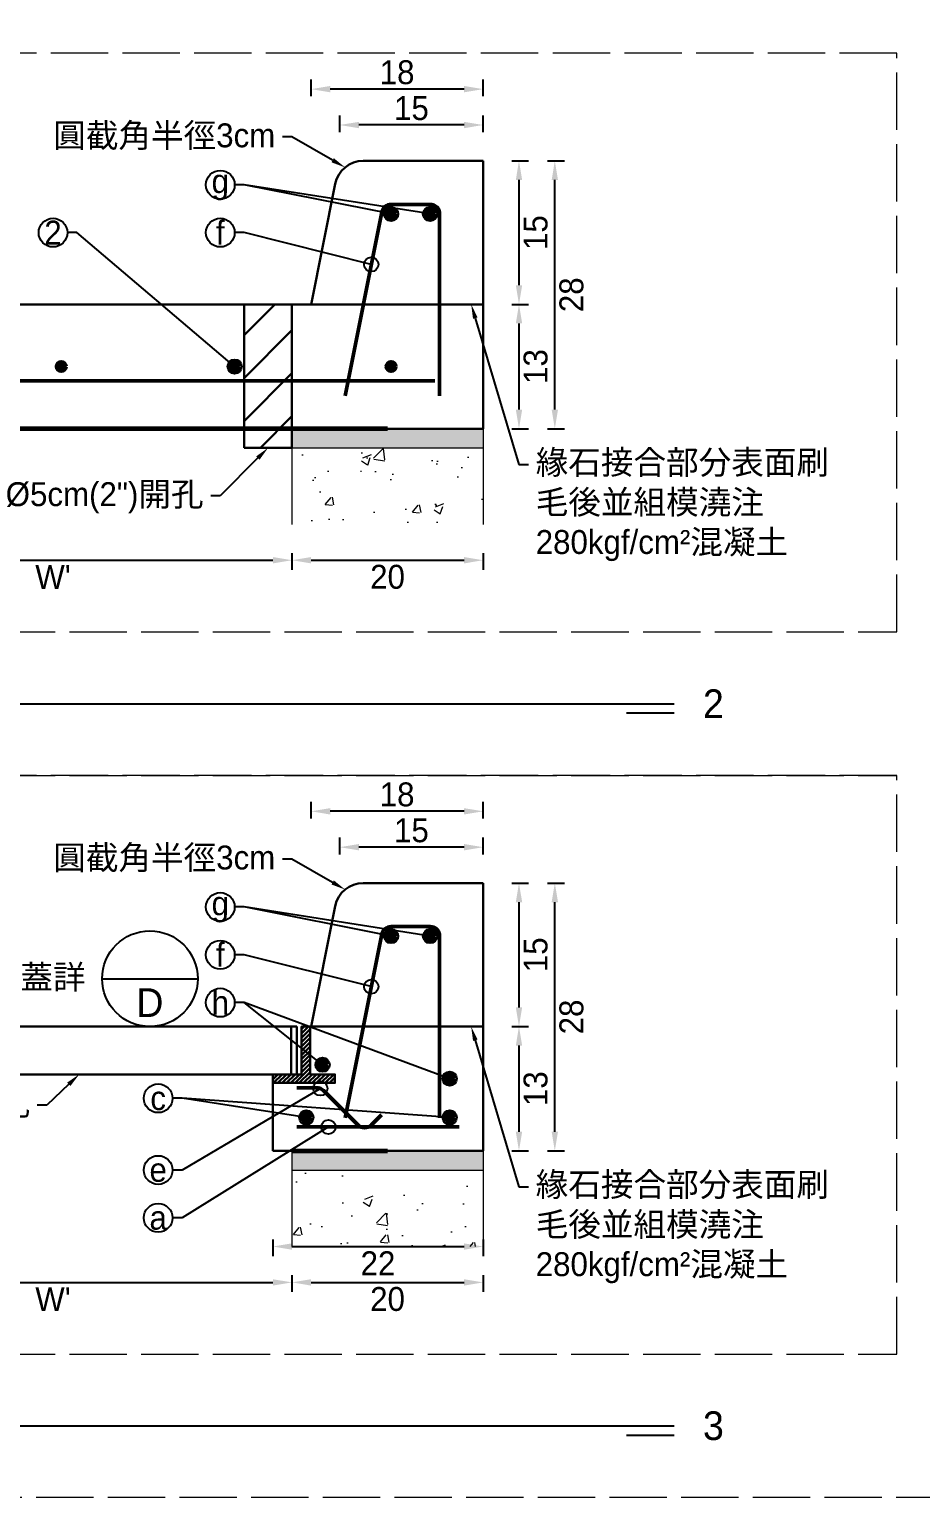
# Model space of a CAD drawing. Extents: x -2931 to 4779, y -2120 to 304.
# Drawn here: x 140.7 to 327.2, y -1307.5 to -1000.5 of the extents above; entities that cross this region are included whole.
import ezdxf
from ezdxf import colors
from ezdxf.entities.mleader import LeaderData, LeaderLine
from ezdxf.math import Vec2, Vec3

# ---------------------------------------------------------------- set-up
doc = ezdxf.new("R2010")
doc.units = 0
doc.header["$MEASUREMENT"] = 0
doc.linetypes.add('ACAD_ISO02W100', pattern=[15, 12, -3])
doc.layers.add('一、4.基本-隱藏', color=9, linetype='ACAD_ISO02W100', lineweight=20, plot=False)
doc.layers.add('三、3.文字-註解文字', color=2, linetype='Continuous')
for name, color, linetype, lineweight in [('二、1.繪圖-既有設施', 8, 'Continuous', 20), ('二、2.繪圖-施作項目', 181, 'Continuous', 30), ('二、5.繪圖-鋼筋', 60, 'Continuous', 50), ('二、6.繪圖-其他施作項目', 35, 'Continuous', 30)]:
    doc.layers.add(name, color=color, linetype=linetype, lineweight=lineweight)
doc.styles.add('次圖名(詳圖)', font='MS PGothic.ttf', dxfattribs={"height": 6})
doc.styles.add('註解文字', font='MS PGothic.ttf', dxfattribs={"height": 5})
doc.styles.add('註解文字(詳圖)', font='MS PGothic.ttf', dxfattribs={"height": 6})
doc.linetypes.add('ZIGZAG', pattern='A,0.00254,-5.08,[131,ltypeshp.shx,S=5.08,R=0,X=-5.08,Y=0],-10.16,[131,ltypeshp.shx,S=5.08,R=180,X=5.08,Y=0],-5.08', length=20.32254)
doc.dimstyles.new('註解文字', dxfattribs={"dimtxt": 5, "dimasz": 4, "dimexe": 2, "dimexo": 2.5, "dimgap": 1, "dimtad": 2, "dimzin": 0, "dimdsep": 46, "dimtxsty": '註解文字', "dimcen": 0.1, "dimclrd": 256, "dimclre": 256, "dimclrt": 256, "dimadec": 0, "dimazin": 0, "dimtfac": 1, "dimtofl": 0, "dimtmove": 0, "dimatfit": 3, "dimfxl": 1.5, "dimfxlon": 1, "dimtolj": 1, "dimtzin": 0, "dimlwd": -1, "dimlwe": -1, "dimarcsym": 1})

# ---------------------------------------------------------------- blocks, each defined once
blk = doc.blocks.new('*D88')
at = {"layer": 'Defpoints', "color": 0, "transparency": 16777216}
for p in [(95.69, -1083.96), (195.69, -1083.96), (195.69, -1111.46)]:
    blk.add_point(p, dxfattribs=at)
at = {"layer": '三、3.文字-註解文字', "transparency": 16777216}
for p, q in [((95.69, -1109.96), (95.69, -1113.46)), ((195.69, -1109.96), (195.69, -1113.46)), ((99.69, -1111.46), (191.69, -1111.46))]:
    blk.add_line(p, q, dxfattribs=at)
for points in [[(99.69, -1110.8), (99.69, -1112.13), (95.69, -1111.46)], [(191.69, -1110.8), (191.69, -1112.13), (195.69, -1111.46)]]:
    blk.add_solid(points, dxfattribs=at)
at = {"layer": '三、3.文字-註解文字', "transparency": 16777216, "insert": (145.69, -1114.96), "char_height": 5, "attachment_point": 5, "style": '註解文字'}
blk.add_mtext("\\A1;W'", dxfattribs=at)
blk = doc.blocks.new('*D89')
at = {"layer": 'Defpoints', "color": 0, "transparency": 16777216}
for p in [(195.69, -1083.96), (235.69, -1083.96), (235.69, -1111.46)]:
    blk.add_point(p, dxfattribs=at)
at = {"layer": '三、3.文字-註解文字', "transparency": 16777216}
for p, q in [((195.69, -1109.96), (195.69, -1113.46)), ((235.69, -1109.96), (235.69, -1113.46)), ((199.69, -1111.46), (231.69, -1111.46))]:
    blk.add_line(p, q, dxfattribs=at)
for points in [[(199.69, -1110.8), (199.69, -1112.13), (195.69, -1111.46)], [(231.69, -1110.8), (231.69, -1112.13), (235.69, -1111.46)]]:
    blk.add_solid(points, dxfattribs=at)
at = {"layer": '三、3.文字-註解文字', "transparency": 16777216, "insert": (215.69, -1114.96), "char_height": 5, "attachment_point": 5, "style": '註解文字'}
blk.add_mtext('\\A1;20', dxfattribs=at)
blk = doc.blocks.new('*D84')
at = {"layer": 'Defpoints', "color": 0, "transparency": 16777216}
for p in [(205.69, -1020.46), (205.69, -1027.96), (235.69, -1027.96)]:
    blk.add_point(p, dxfattribs=at)
at = {"layer": '三、3.文字-註解文字', "transparency": 16777216}
for p, q in [((205.69, -1021.96), (205.69, -1018.46)), ((235.69, -1021.96), (235.69, -1018.46)), ((231.69, -1020.46), (209.69, -1020.46))]:
    blk.add_line(p, q, dxfattribs=at)
for points in [[(209.69, -1019.8), (209.69, -1021.13), (205.69, -1020.46)], [(231.69, -1019.8), (231.69, -1021.13), (235.69, -1020.46)]]:
    blk.add_solid(points, dxfattribs=at)
at = {"layer": '三、3.文字-註解文字', "transparency": 16777216, "insert": (220.69, -1016.96), "char_height": 5, "attachment_point": 5, "style": '註解文字'}
blk.add_mtext('\\A1;15', dxfattribs=at)
blk = doc.blocks.new('*D85')
at = {"layer": 'Defpoints', "color": 0, "transparency": 16777216}
for p in [(199.69, -1012.96), (199.69, -1057.96), (235.69, -1057.96)]:
    blk.add_point(p, dxfattribs=at)
at = {"layer": '三、3.文字-註解文字', "transparency": 16777216}
for p, q in [((199.69, -1014.46), (199.69, -1010.96)), ((231.69, -1012.96), (203.69, -1012.96)), ((235.69, -1014.46), (235.69, -1010.96))]:
    blk.add_line(p, q, dxfattribs=at)
for points in [[(203.69, -1012.3), (203.69, -1013.63), (199.69, -1012.96)], [(231.69, -1012.3), (231.69, -1013.63), (235.69, -1012.96)]]:
    blk.add_solid(points, dxfattribs=at)
at = {"layer": '三、3.文字-註解文字', "transparency": 16777216, "insert": (217.69, -1009.46), "char_height": 5, "attachment_point": 5, "style": '註解文字'}
blk.add_mtext('\\A1;18', dxfattribs=at)
blk = doc.blocks.new('*D86')
at = {"layer": 'Defpoints', "color": 0, "transparency": 16777216}
for p in [(235.69, -1027.96), (235.69, -1057.96), (243.19, -1057.96)]:
    blk.add_point(p, dxfattribs=at)
at = {"layer": '三、3.文字-註解文字', "transparency": 16777216}
for p, q in [((241.69, -1027.96), (245.19, -1027.96)), ((243.19, -1031.96), (243.19, -1053.96)), ((241.69, -1057.96), (245.19, -1057.96))]:
    blk.add_line(p, q, dxfattribs=at)
for points in [[(242.53, -1031.96), (243.86, -1031.96), (243.19, -1027.96)], [(242.53, -1053.96), (243.86, -1053.96), (243.19, -1057.96)]]:
    blk.add_solid(points, dxfattribs=at)
at = {"layer": '三、3.文字-註解文字', "transparency": 16777216, "insert": (246.69, -1042.96), "char_height": 5, "attachment_point": 5, "rotation": 90, "style": '註解文字'}
blk.add_mtext('\\A1;15', dxfattribs=at)
blk = doc.blocks.new('*D90')
at = {"layer": 'Defpoints', "color": 0, "transparency": 16777216}
for p in [(235.69, -1057.96), (235.69, -1083.96), (243.19, -1083.96)]:
    blk.add_point(p, dxfattribs=at)
at = {"layer": '三、3.文字-註解文字', "transparency": 16777216}
for p, q in [((241.69, -1057.96), (245.19, -1057.96)), ((243.19, -1061.96), (243.19, -1079.96)), ((241.69, -1083.96), (245.19, -1083.96))]:
    blk.add_line(p, q, dxfattribs=at)
for points in [[(242.53, -1061.96), (243.86, -1061.96), (243.19, -1057.96)], [(242.53, -1079.96), (243.86, -1079.96), (243.19, -1083.96)]]:
    blk.add_solid(points, dxfattribs=at)
at = {"layer": '三、3.文字-註解文字', "transparency": 16777216, "insert": (246.69, -1070.96), "char_height": 5, "attachment_point": 5, "rotation": 90, "style": '註解文字'}
blk.add_mtext('\\A1;13', dxfattribs=at)
blk = doc.blocks.new('*D91')
at = {"layer": 'Defpoints', "color": 0, "transparency": 16777216}
for p in [(235.69, -1027.96), (250.69, -1027.96), (235.94, -1083.96)]:
    blk.add_point(p, dxfattribs=at)
at = {"layer": '三、3.文字-註解文字', "transparency": 16777216}
for p, q in [((249.19, -1027.96), (252.69, -1027.96)), ((250.69, -1079.96), (250.69, -1031.96)), ((249.19, -1083.96), (252.69, -1083.96))]:
    blk.add_line(p, q, dxfattribs=at)
for points in [[(250.03, -1031.96), (251.36, -1031.96), (250.69, -1027.96)], [(250.03, -1079.96), (251.36, -1079.96), (250.69, -1083.96)]]:
    blk.add_solid(points, dxfattribs=at)
at = {"layer": '三、3.文字-註解文字', "transparency": 16777216, "insert": (254.19, -1055.96), "char_height": 5, "attachment_point": 5, "rotation": 90, "style": '註解文字'}
blk.add_mtext('\\A1;28', dxfattribs=at)
blk = doc.blocks.new('_Small')
at = {"color": 0, "linetype": 'ByBlock', "lineweight": -2}
blk.add_circle((0, 0), 0.25, dxfattribs=at)
blk = doc.blocks.new('*D75')
at = {"layer": 'Defpoints', "color": 0, "transparency": 16777216}
for p in [(95.69, -1244.96), (195.69, -1244.96), (195.69, -1262.46)]:
    blk.add_point(p, dxfattribs=at)
at = {"layer": '三、3.文字-註解文字', "transparency": 16777216}
for p, q in [((95.69, -1260.96), (95.69, -1264.46)), ((195.69, -1260.96), (195.69, -1264.46)), ((99.69, -1262.46), (191.69, -1262.46))]:
    blk.add_line(p, q, dxfattribs=at)
for points in [[(99.69, -1261.8), (99.69, -1263.13), (95.69, -1262.46)], [(191.69, -1261.8), (191.69, -1263.13), (195.69, -1262.46)]]:
    blk.add_solid(points, dxfattribs=at)
at = {"layer": '三、3.文字-註解文字', "transparency": 16777216, "insert": (145.69, -1265.96), "char_height": 5, "attachment_point": 5, "style": '註解文字'}
blk.add_mtext("\\A1;W'", dxfattribs=at)
blk = doc.blocks.new('*D76')
at = {"layer": 'Defpoints', "color": 0, "transparency": 16777216}
for p in [(195.69, -1244.96), (235.69, -1244.96), (235.69, -1262.46)]:
    blk.add_point(p, dxfattribs=at)
at = {"layer": '三、3.文字-註解文字', "transparency": 16777216}
for p, q in [((195.69, -1260.96), (195.69, -1264.46)), ((235.69, -1260.96), (235.69, -1264.46)), ((199.69, -1262.46), (231.69, -1262.46))]:
    blk.add_line(p, q, dxfattribs=at)
for points in [[(199.69, -1261.8), (199.69, -1263.13), (195.69, -1262.46)], [(231.69, -1261.8), (231.69, -1263.13), (235.69, -1262.46)]]:
    blk.add_solid(points, dxfattribs=at)
at = {"layer": '三、3.文字-註解文字', "transparency": 16777216, "insert": (215.69, -1265.96), "char_height": 5, "attachment_point": 5, "style": '註解文字'}
blk.add_mtext('\\A1;20', dxfattribs=at)
blk = doc.blocks.new('*D77')
at = {"layer": 'Defpoints', "color": 0, "transparency": 16777216}
for p in [(205.69, -1171.46), (205.69, -1178.96), (235.69, -1178.96)]:
    blk.add_point(p, dxfattribs=at)
at = {"layer": '三、3.文字-註解文字', "transparency": 16777216}
for p, q in [((205.69, -1172.96), (205.69, -1169.46)), ((235.69, -1172.96), (235.69, -1169.46)), ((231.69, -1171.46), (209.69, -1171.46))]:
    blk.add_line(p, q, dxfattribs=at)
for points in [[(209.69, -1170.8), (209.69, -1172.13), (205.69, -1171.46)], [(231.69, -1170.8), (231.69, -1172.13), (235.69, -1171.46)]]:
    blk.add_solid(points, dxfattribs=at)
at = {"layer": '三、3.文字-註解文字', "transparency": 16777216, "insert": (220.69, -1167.96), "char_height": 5, "attachment_point": 5, "style": '註解文字'}
blk.add_mtext('\\A1;15', dxfattribs=at)
blk = doc.blocks.new('*D78')
at = {"layer": 'Defpoints', "color": 0, "transparency": 16777216}
for p in [(199.69, -1163.96), (199.69, -1208.96), (235.69, -1208.96)]:
    blk.add_point(p, dxfattribs=at)
at = {"layer": '三、3.文字-註解文字', "transparency": 16777216}
for p, q in [((199.69, -1165.46), (199.69, -1161.96)), ((235.69, -1165.46), (235.69, -1161.96)), ((231.69, -1163.96), (203.69, -1163.96))]:
    blk.add_line(p, q, dxfattribs=at)
for points in [[(203.69, -1163.3), (203.69, -1164.63), (199.69, -1163.96)], [(231.69, -1163.3), (231.69, -1164.63), (235.69, -1163.96)]]:
    blk.add_solid(points, dxfattribs=at)
at = {"layer": '三、3.文字-註解文字', "transparency": 16777216, "insert": (217.69, -1160.46), "char_height": 5, "attachment_point": 5, "style": '註解文字'}
blk.add_mtext('\\A1;18', dxfattribs=at)
blk = doc.blocks.new('*D79')
at = {"layer": 'Defpoints', "color": 0, "transparency": 16777216}
for p in [(235.69, -1178.96), (235.69, -1208.96), (243.19, -1208.96)]:
    blk.add_point(p, dxfattribs=at)
at = {"layer": '三、3.文字-註解文字', "transparency": 16777216}
for p, q in [((241.69, -1178.96), (245.19, -1178.96)), ((243.19, -1182.96), (243.19, -1204.96)), ((241.69, -1208.96), (245.19, -1208.96))]:
    blk.add_line(p, q, dxfattribs=at)
for points in [[(242.53, -1182.96), (243.86, -1182.96), (243.19, -1178.96)], [(242.53, -1204.96), (243.86, -1204.96), (243.19, -1208.96)]]:
    blk.add_solid(points, dxfattribs=at)
at = {"layer": '三、3.文字-註解文字', "transparency": 16777216, "insert": (246.69, -1193.96), "char_height": 5, "attachment_point": 5, "rotation": 90, "style": '註解文字'}
blk.add_mtext('\\A1;15', dxfattribs=at)
blk = doc.blocks.new('*D80')
at = {"layer": 'Defpoints', "color": 0, "transparency": 16777216}
for p in [(235.69, -1208.96), (235.69, -1234.96), (243.19, -1234.96)]:
    blk.add_point(p, dxfattribs=at)
at = {"layer": '三、3.文字-註解文字', "transparency": 16777216}
for p, q in [((241.69, -1208.96), (245.19, -1208.96)), ((243.19, -1212.96), (243.19, -1230.96)), ((241.69, -1234.96), (245.19, -1234.96))]:
    blk.add_line(p, q, dxfattribs=at)
for points in [[(242.53, -1212.96), (243.86, -1212.96), (243.19, -1208.96)], [(242.53, -1230.96), (243.86, -1230.96), (243.19, -1234.96)]]:
    blk.add_solid(points, dxfattribs=at)
at = {"layer": '三、3.文字-註解文字', "transparency": 16777216, "insert": (246.69, -1221.96), "char_height": 5, "attachment_point": 5, "rotation": 90, "style": '註解文字'}
blk.add_mtext('\\A1;13', dxfattribs=at)
blk = doc.blocks.new('*D81')
at = {"layer": 'Defpoints', "color": 0, "transparency": 16777216}
for p in [(235.69, -1178.96), (250.69, -1178.96), (235.69, -1234.96)]:
    blk.add_point(p, dxfattribs=at)
at = {"layer": '三、3.文字-註解文字', "transparency": 16777216}
for p, q in [((249.19, -1178.96), (252.69, -1178.96)), ((250.69, -1230.96), (250.69, -1182.96)), ((249.19, -1234.96), (252.69, -1234.96))]:
    blk.add_line(p, q, dxfattribs=at)
for points in [[(250.03, -1182.96), (251.36, -1182.96), (250.69, -1178.96)], [(250.03, -1230.96), (251.36, -1230.96), (250.69, -1234.96)]]:
    blk.add_solid(points, dxfattribs=at)
at = {"layer": '三、3.文字-註解文字', "transparency": 16777216, "insert": (254.19, -1206.96), "char_height": 5, "attachment_point": 5, "rotation": 90, "style": '註解文字'}
blk.add_mtext('\\A1;28', dxfattribs=at)
blk = doc.blocks.new('*D83')
at = {"layer": 'Defpoints', "color": 0, "transparency": 16777216}
for p in [(191.69, -1234.96), (235.69, -1234.96), (235.69, -1254.96)]:
    blk.add_point(p, dxfattribs=at)
at = {"layer": '三、3.文字-註解文字', "transparency": 16777216}
for p, q in [((191.69, -1253.46), (191.69, -1256.96)), ((195.69, -1254.96), (231.69, -1254.96)), ((235.69, -1253.46), (235.69, -1256.96))]:
    blk.add_line(p, q, dxfattribs=at)
for points in [[(195.69, -1254.3), (195.69, -1255.63), (191.69, -1254.96)], [(231.69, -1254.3), (231.69, -1255.63), (235.69, -1254.96)]]:
    blk.add_solid(points, dxfattribs=at)
at = {"layer": '三、3.文字-註解文字', "transparency": 16777216, "insert": (213.69, -1258.46), "char_height": 5, "attachment_point": 5, "style": '註解文字'}
blk.add_mtext('\\A1;22', dxfattribs=at)

msp = doc.modelspace()

# ---------------------------------------------------------------- hatches: boundary and pattern name
at = {"layer": '二、1.繪圖-既有設施'}
h = msp.add_hatch(dxfattribs=at)
h.set_pattern_fill('CROSS', color=256, scale=0.2)
h.set_pattern_definition([(0, (-455063.2273, -667278.6937), (1.27, 1.27), [0.635, -1.905]), (90, (-455062.9098, -667279.0112), (-1.27, 1.27), [0.635, -1.905])])
h.paths.add_polyline_path([(95.693, -1083.964), (55.693, -1083.964), (55.693, -1087.964), (95.693, -1087.964)])
h.paths.add_polyline_path([(235.693, -1083.964), (195.693, -1083.964), (195.693, -1087.964), (235.693, -1087.964)])
h = msp.add_hatch(dxfattribs=at)
h.set_pattern_fill('AR-CONC', color=256, scale=0.1)
h.set_pattern_definition([(50, (-455063.227, -667278.694), (18.2184669, -1.59390855), [1.905, -20.955]), (355, (-455063.227, -667278.694), (-3.52434214, 19.10568452), [1.524, -16.7640584]), (100.4514447, (-455061.709, -667278.826), (14.6941247, 17.5117752), [1.6190009, -17.80902446]), (46.1842, (-455063.227, -667273.614), (27.1079041, -4.2042328), [2.8575, -31.4325]), (96.6355576, (-455060.968, -667273.964), (23.7404134, 24.7426125), [2.4285023, -26.7135608]), (351.184151, (-455063.227, -667273.614), (23.7404134, 24.7426125), [2.2859967, -25.1459732]), (21, (-455060.687, -667274.884), (15.16143913, -10.22651982), [1.905, -20.955]), (326, (-455060.687, -667274.884), (6.18020283, 18.4187966), [1.524, -16.764]), (71.451445, (-455059.424, -667275.736), (21.34164193, 8.1922769), [1.6190009, -17.80899376]), (37.5, (-455063.227, -667278.6937), (0.308860325, 8.455503887), [0, -16.5608, 0, -17.018, 0, -16.8275]), (7.5, (-455063.227, -667278.694), (6.68196625, 10.01805748), [0, -9.7028, 0, -16.1798, 0, -6.4135]), (327.5, (-455068.8915, -667278.694), (13.559059517, -0.5728744), [0, -6.35, 0, -19.812, 0, -26.289]), (317.5, (-455071.431, -667278.694), (14.81291814, 2.5426491), [0, -8.255, 0, -13.1572, 0, -18.669])])
h.paths.add_polyline_path([(195.693, -1103.964), (235.693, -1103.964), (235.693, -1087.964), (195.693, -1087.964)])
h.paths.add_polyline_path([(55.693, -1103.964), (95.693, -1103.964), (95.693, -1087.964), (55.693, -1087.964)])
h = msp.add_hatch(dxfattribs=at)
h.set_pattern_fill('CROSS', color=256, scale=0.2)
h.set_pattern_definition([(0, (-455303.2273, -667429.6937), (1.27, 1.27), [0.635, -1.905]), (90, (-455302.9098, -667430.0112), (-1.27, 1.27), [0.635, -1.905])])
h.paths.add_polyline_path([(95.693, -1234.964), (91.693, -1234.964), (55.693, -1234.964), (55.693, -1238.964), (95.693, -1238.964)])
h.paths.add_polyline_path([(235.693, -1234.964), (195.693, -1234.964), (195.693, -1238.964), (235.693, -1238.964)])
h = msp.add_hatch(dxfattribs=at)
h.set_pattern_fill('AR-CONC', color=256, scale=0.1)
h.set_pattern_definition([(50, (-455303.227, -667429.694), (18.2184669, -1.59390855), [1.905, -20.955]), (355, (-455303.227, -667429.694), (-3.52434214, 19.10568452), [1.524, -16.7640584]), (100.4514447, (-455301.709, -667429.826), (14.6941247, 17.5117752), [1.6190009, -17.80902446]), (46.1842, (-455303.227, -667424.614), (27.1079041, -4.2042328), [2.8575, -31.4325]), (96.6355576, (-455300.968, -667424.964), (23.7404134, 24.7426125), [2.4285023, -26.7135608]), (351.184151, (-455303.227, -667424.614), (23.7404134, 24.7426125), [2.2859967, -25.1459732]), (21, (-455300.687, -667425.884), (15.16143913, -10.22651982), [1.905, -20.955]), (326, (-455300.687, -667425.884), (6.18020283, 18.4187966), [1.524, -16.764]), (71.451445, (-455299.424, -667426.736), (21.34164193, 8.1922769), [1.6190009, -17.80899376]), (37.5, (-455303.227, -667429.6937), (0.308860325, 8.455503887), [0, -16.5608, 0, -17.018, 0, -16.8275]), (7.5, (-455303.227, -667429.694), (6.68196625, 10.01805748), [0, -9.7028, 0, -16.1798, 0, -6.4135]), (327.5, (-455308.8915, -667429.694), (13.559059517, -0.5728744), [0, -6.35, 0, -19.812, 0, -26.289]), (317.5, (-455311.431, -667429.694), (14.81291814, 2.5426491), [0, -8.255, 0, -13.1572, 0, -18.669])])
h.paths.add_polyline_path([(195.693, -1254.964), (235.693, -1254.964), (235.693, -1238.964), (195.693, -1238.964)])
h.paths.add_polyline_path([(55.693, -1254.964), (95.693, -1254.964), (95.693, -1238.964), (55.693, -1238.964)])
at = {"layer": '二、5.繪圖-鋼筋'}
h = msp.add_hatch(color=256, dxfattribs=at)
h.dxf.hatch_style = 1
h.paths.add_polyline_path([(217.433, -1039.064, 1), (215.433, -1039.064, 1)])
h = msp.add_hatch(color=256, dxfattribs=at)
h.dxf.hatch_style = 1
h.paths.add_polyline_path([(225.593, -1039.064, 1), (223.593, -1039.064, 1)])
h = msp.add_hatch(color=256, dxfattribs=at)
h.dxf.hatch_style = 1
h.paths.add_polyline_path([(148.413, -1070.964, 1), (146.413, -1070.964, 1)])
h = msp.add_hatch(color=256, dxfattribs=at)
h.dxf.hatch_style = 1
h.paths.add_polyline_path([(184.693, -1070.964, 1), (182.693, -1070.964, 1)])
h = msp.add_hatch(color=256, dxfattribs=at)
h.dxf.hatch_style = 1
h.paths.add_polyline_path([(217.433, -1070.964, 1), (215.433, -1070.964, 1)])
h = msp.add_hatch(color=256, dxfattribs=at)
h.dxf.hatch_style = 1
h.paths.add_polyline_path([(217.433, -1190.064, 1), (215.433, -1190.064, 1)])
h = msp.add_hatch(color=256, dxfattribs=at)
h.dxf.hatch_style = 1
h.paths.add_polyline_path([(225.593, -1190.064, 1), (223.593, -1190.064, 1)])
h = msp.add_hatch(color=256, dxfattribs=at)
h.dxf.hatch_style = 1
h.paths.add_polyline_path([(203.093, -1216.964, 1), (201.093, -1216.964, 1)])
h = msp.add_hatch(color=256, dxfattribs=at)
h.dxf.hatch_style = 1
h.paths.add_polyline_path([(229.693, -1219.864, 1), (227.693, -1219.864, 1)])
h = msp.add_hatch(color=256, dxfattribs=at)
h.dxf.hatch_style = 1
h.paths.add_polyline_path([(199.693, -1227.964, 1), (197.693, -1227.964, 1)])
h = msp.add_hatch(color=256, dxfattribs=at)
h.dxf.hatch_style = 1
h.paths.add_polyline_path([(229.693, -1227.964, 1), (227.693, -1227.964, 1)])
at = {"layer": '二、6.繪圖-其他施作項目'}
h = msp.add_hatch(dxfattribs=at)
h.set_pattern_fill('ANSI31', color=256, scale=2)
h.set_pattern_definition([(45, (-454986.662, -666266.995), (-4.49012806, 4.49012806), [])])
h.paths.add_polyline_path([(185.693, -1087.964), (195.693, -1087.964), (195.693, -1057.964), (185.693, -1057.964)])
h = msp.add_hatch(dxfattribs=at)
h.set_pattern_fill('ANSI31', color=256, scale=0.2)
h.set_pattern_definition([(45, (2541.3614, -3250.019), (-0.4490128, 0.4490128), [])])
h.paths.add_polyline_path([(85.693, -1208.964), (83.893, -1208.964), (83.893, -1218.964), (78.693, -1218.964), (78.693, -1220.764), (91.693, -1220.764), (91.693, -1218.964), (85.693, -1218.964)])
h.paths.add_polyline_path([(197.693, -1218.964), (191.693, -1218.964), (191.693, -1220.764), (204.693, -1220.764), (204.693, -1218.964), (199.493, -1218.964), (199.493, -1208.964), (197.693, -1208.964)])

# ---------------------------------------------------------------- linework, layer by layer
at = {"layer": '一、4.基本-隱藏'}
for points in [[(-40.855, -800.464), (739.145, -800.464), (739.145, -1307.464), (-40.855, -1307.464)], [(322.241, -1005.464), (-30.855, -1005.464), (-30.855, -1126.464), (322.241, -1126.464)], [(322.241, -1156.464), (-30.855, -1156.464), (-30.855, -1277.464), (322.241, -1277.464)]]:
    msp.add_lwpolyline(points, close=True, dxfattribs=at)
for points in [[(-30.855, -1126.464), (322.241, -1126.464)], [(-30.855, -1156.464), (322.241, -1156.464)]]:
    msp.add_lwpolyline(points, dxfattribs=at)
at = {"layer": '三、3.文字-註解文字'}
for points in [[(15.693, -1141.464), (275.693, -1141.464)], [(275.693, -1143.464), (265.693, -1143.464)], [(155.961, -1198.964), (175.961, -1198.964)], [(15.693, -1292.464), (275.693, -1292.464)], [(275.693, -1294.464), (265.693, -1294.464)]]:
    msp.add_lwpolyline(points, dxfattribs=at)
for centre, radius in [((180.693, -1032.964), 3), ((145.693, -1042.964), 3), ((180.693, -1042.964), 3), ((180.693, -1183.964), 3), ((165.961, -1198.964), 10), ((180.693, -1193.964), 3), ((180.693, -1203.964), 3), ((167.693, -1223.964), 3), ((167.693, -1238.964), 3), ((167.693, -1248.964), 3)]:
    msp.add_circle(centre, radius, dxfattribs=at)
at = {"layer": '二、1.繪圖-既有設施'}
for points in [[(195.693, -1083.964), (195.693, -1103.964)], [(235.693, -1083.964), (235.693, -1103.964)], [(195.693, -1087.964), (235.693, -1087.964)], [(195.693, -1234.964), (195.693, -1254.964)], [(235.693, -1234.964), (235.693, -1254.964)], [(195.693, -1238.964), (235.693, -1238.964)]]:
    msp.add_lwpolyline(points, dxfattribs=at)
at = {"layer": '二、2.繪圖-施作項目'}
for points in [[(235.693, -1027.964), (210.612, -1027.964, 0.3575108), (204.728, -1032.788), (199.693, -1057.964)], [(235.693, -1178.964), (210.612, -1178.964, 0.3575108), (204.728, -1183.788), (199.693, -1208.964)]]:
    msp.add_lwpolyline(points, format="xyb", dxfattribs=at)
for points in [[(235.693, -1057.964), (235.693, -1027.964)], [(55.693, -1057.964), (199.693, -1057.964)], [(235.693, -1083.964), (235.693, -1057.964)], [(55.693, -1083.964), (235.693, -1083.964)], [(235.693, -1208.964), (235.693, -1178.964)], [(199.493, -1208.964), (199.693, -1208.964)], [(235.693, -1234.964), (235.693, -1208.964)], [(191.693, -1234.964), (191.693, -1218.964)], [(191.693, -1234.964), (235.693, -1234.964)]]:
    msp.add_lwpolyline(points, dxfattribs=at)
at = {"layer": '二、2.繪圖-施作項目', "linetype": 'ZIGZAG', "ltscale": 0.1}
for points in [[(199.693, -1057.964), (235.693, -1057.964)], [(199.693, -1208.964), (235.693, -1208.964)]]:
    msp.add_lwpolyline(points, dxfattribs=at)
at = {"layer": '二、5.繪圖-鋼筋'}
for points in [[(206.791, -1077.072), (214.471, -1038.672, -0.3575108), (216.433, -1037.064), (224.593, -1037.064, -0.4142136), (226.593, -1039.064), (226.593, -1077.064)], [(206.791, -1228.072), (214.471, -1189.672, -0.3575108), (216.433, -1188.064), (224.593, -1188.064, -0.4142136), (226.593, -1190.064), (226.593, -1228.064)], [(196.693, -1221.764), (200.865, -1221.764, -0.1989124), (202.279, -1222.35), (209.479, -1229.55, 0.4142136), (212.307, -1229.55), (214.429, -1227.429)]]:
    msp.add_lwpolyline(points, format="xyb", dxfattribs=at)
for points in [[(65.693, -1073.964), (225.593, -1073.964)], [(196.693, -1229.964), (230.693, -1229.964)]]:
    msp.add_lwpolyline(points, dxfattribs=at)
for centre in [(216.433, -1039.064), (224.593, -1039.064), (147.413, -1070.964), (183.693, -1070.964), (216.433, -1070.964), (216.433, -1190.064), (224.593, -1190.064), (202.093, -1216.964), (228.693, -1219.864), (198.693, -1227.964), (228.693, -1227.964)]:
    msp.add_circle(centre, 1, dxfattribs=at)
at = {"layer": '二、6.繪圖-其他施作項目'}
for points in [[(185.693, -1087.964), (185.693, -1057.964)], [(195.693, -1087.964), (195.693, -1057.964)], [(185.693, -1087.964), (195.693, -1087.964)], [(86.693, -1208.964), (196.693, -1208.964)], [(195.493, -1208.964), (195.493, -1218.964)], [(196.693, -1208.964), (196.693, -1218.964)], [(86.693, -1218.964), (196.693, -1218.964)]]:
    msp.add_lwpolyline(points, dxfattribs=at)
at = {"layer": '二、6.繪圖-其他施作項目', "linetype": 'Continuous', "const_width": 1}
for points in [[(75.693, -1083.964), (215.693, -1083.964)], [(195.693, -1234.964), (215.693, -1234.964)]]:
    msp.add_lwpolyline(points, dxfattribs=at)
at = {"layer": '二、6.繪圖-其他施作項目'}
msp.add_lwpolyline([(199.493, -1208.964), (197.693, -1208.964), (197.693, -1218.964), (191.693, -1218.964), (191.693, -1220.764), (204.693, -1220.764), (204.693, -1218.964), (199.493, -1218.964)], close=True, dxfattribs=at)

# ---------------------------------------------------------------- texts
at = {"layer": '三、3.文字-註解文字'}
for s, width, gutter_width, insert, char_height, attachment_point, style in [('g', 8.38231, 30, (180.693, -1032.964), 5, 5, '註解文字'), ('2', 8.38231, 30, (145.693, -1042.964), 5, 5, '註解文字'), ('f', 8.38231, 30, (180.693, -1042.964), 5, 5, '註解文字'), ('2', 3, 15, (281.693, -1141.464), 6, 4, '次圖名(詳圖)'), ('g', 8.38231, 30, (180.693, -1183.964), 5, 5, '註解文字'), ('f', 8.38231, 30, (180.693, -1193.964), 5, 5, '註解文字'), ('D', 6.60394, 25, (165.961, -1203.964), 6, 5, '註解文字(詳圖)'), ('h', 8.38231, 30, (180.693, -1203.964), 5, 5, '註解文字'), ('c', 8.38231, 30, (167.693, -1223.964), 5, 5, '註解文字'), ('e', 8.38231, 30, (167.693, -1238.964), 5, 5, '註解文字'), ('a', 8.38231, 30, (167.693, -1248.964), 5, 5, '註解文字'), ('3', 3, 15, (281.693, -1292.464), 6, 4, '次圖名(詳圖)')]:
    msp.add_mtext_dynamic_manual_height_columns(s, width=width, gutter_width=gutter_width, heights=[0], dxfattribs=dict(at, insert=insert, char_height=char_height, attachment_point=attachment_point, style=style))

# ---------------------------------------------------------------- dimensions: what is measured, and where the dimension line sits
for base, p1, p2, text, picture, middle in [((199.693, -1012.964), (235.693, -1057.964), (199.693, -1057.964), '18', '*D85', (217.693, -1009.464)), ((205.693, -1020.464), (235.693, -1027.964), (205.693, -1027.964), '15', '*D84', (220.693, -1016.964)), ((195.693, -1111.464), (95.693, -1083.964), (195.693, -1083.964), "W'", '*D88', (145.693, -1114.964)), ((235.693, -1111.464), (195.693, -1083.964), (235.693, -1083.964), '20', '*D89', (215.693, -1114.964)), ((199.693, -1163.964), (235.693, -1208.964), (199.693, -1208.964), '18', '*D78', (217.693, -1160.464)), ((205.693, -1171.464), (235.693, -1178.964), (205.693, -1178.964), '15', '*D77', (220.693, -1167.964)), ((235.693, -1254.964), (191.693, -1234.964), (235.693, -1234.964), '22', '*D83', (213.693, -1258.464)), ((195.693, -1262.464), (95.693, -1244.964), (195.693, -1244.964), "W'", '*D75', (145.693, -1265.964)), ((235.693, -1262.464), (195.693, -1244.964), (235.693, -1244.964), '20', '*D76', (215.693, -1265.964))]:
    dim = msp.add_linear_dim(base=base, p1=p1, p2=p2, text=text, dimstyle='註解文字', dxfattribs=at)
    dim.commit()
    dim.dimension.update_dxf_attribs({"geometry": picture, "text_midpoint": middle})
for base, p1, p2, text, picture, middle in [((243.193, -1057.964), (235.693, -1027.964), (235.693, -1057.964), '15', '*D86', (246.693, -1042.964)), ((250.693, -1027.964), (235.943, -1083.964), (235.693, -1027.964), '28', '*D91', (254.193, -1055.964)), ((243.193, -1083.964), (235.693, -1057.964), (235.693, -1083.964), '13', '*D90', (246.693, -1070.964)), ((243.193, -1208.964), (235.693, -1178.964), (235.693, -1208.964), '15', '*D79', (246.693, -1193.964)), ((250.693, -1178.964), (235.693, -1234.964), (235.693, -1178.964), '28', '*D81', (254.193, -1206.964)), ((243.193, -1234.964), (235.693, -1208.964), (235.693, -1234.964), '13', '*D80', (246.693, -1221.964))]:
    dim = msp.add_linear_dim(base=base, p1=p1, p2=p2, angle=90, text=text, dimstyle='註解文字', dxfattribs=at)
    dim.commit()
    dim.dimension.update_dxf_attribs({"geometry": picture, "text_midpoint": middle})

# ---------------------------------------------------------------- leaders
ml = msp.add_multileader_mtext('Standard', dxfattribs=at)
ml.set_content('圓截角半徑3cm', color=256, style='註解文字')
ml.set_leader_properties(color=144, linetype='ByLayer', lineweight=-1)
ml.build(insert=Vec2(0, 0))
ml.multileader.update_dxf_attribs({"dogleg_length": 2, "arrow_head_size": 3})
ctx = ml.context
ctx.base_point, ctx.char_height, ctx.arrow_head_size, ctx.landing_gap_size, ctx.plane_origin = Vec3(142.852, -1022.964), 5, 3, 1.5, Vec3(190.693, -1003.686)
ctx.text_align_type = 2
notes = []
notes.append((ctx, [(0, (1, 1, 0), (195.693, -1022.964), (-1, 0), 2, [(0, [(206.808, -1029.324)], 0, [])])]))
ctx.mtext.insert, ctx.mtext.alignment, ctx.mtext.flow_direction = Vec3(192.193, -1020.123), 3, 5
ml = msp.add_multileader_mtext('Standard', dxfattribs=at)
ml.set_content('{\\fMS PGothic|b0|i0|c128|p34; }', color=256, style='註解文字')
ml.set_leader_properties(color=144, linetype='ByLayer', lineweight=-1)
ml.set_arrow_properties(name='SMALL')
ml.build(insert=Vec2(0, 0))
ml.multileader.update_dxf_attribs({"dogleg_length": 2, "arrow_head_size": 6})
ctx = ml.context
ctx.base_point, ctx.char_height, ctx.arrow_head_size, ctx.landing_gap_size, ctx.plane_origin = Vec3(178.477, -1032.964), 5, 6, 1.5, Vec3(206.433, -1039.064)
ctx.text_align_type = 2
notes.append((ctx, [(0, (1, 1, 0), (185.693, -1032.964), (-1, 0), 2, [(0, [(216.433, -1039.064)], 0, [])])]))
ctx.mtext.insert, ctx.mtext.alignment, ctx.mtext.flow_direction = Vec3(182.193, -1030.464), 3, 5
ml = msp.add_multileader_mtext('Standard', dxfattribs=at)
ml.set_content('{\\fMS PGothic|b0|i0|c128|p34; }', color=256, style='註解文字')
ml.set_leader_properties(color=144, linetype='ByLayer', lineweight=-1)
ml.set_arrow_properties(name='SMALL')
ml.build(insert=Vec2(0, 0))
ml.multileader.update_dxf_attribs({"dogleg_length": 2, "arrow_head_size": 6})
ctx = ml.context
ctx.base_point, ctx.char_height, ctx.arrow_head_size, ctx.landing_gap_size, ctx.plane_origin = Vec3(178.477, -1032.964), 5, 6, 1.5, Vec3(214.593, -1039.064)
ctx.text_align_type = 2
notes.append((ctx, [(0, (1, 1, 0), (185.693, -1032.964), (-1, 0), 2, [(0, [(224.593, -1039.064)], 0, [])])]))
ctx.mtext.insert, ctx.mtext.alignment, ctx.mtext.flow_direction = Vec3(182.193, -1030.464), 3, 5
ml = msp.add_multileader_mtext('Standard', dxfattribs=at)
ml.set_content('{\\fMS PGothic|b0|i0|c128|p34; }', color=256, style='註解文字')
ml.set_leader_properties(color=144, linetype='ByLayer', lineweight=-1)
ml.set_arrow_properties(name='SMALL')
ml.build(insert=Vec2(0, 0))
ml.multileader.update_dxf_attribs({"dogleg_length": 2, "arrow_head_size": 6})
ctx = ml.context
ctx.base_point, ctx.char_height, ctx.arrow_head_size, ctx.landing_gap_size, ctx.plane_origin = Vec3(143.477, -1042.964), 5, 6, 1.5, Vec3(167.282, -1049.618)
ctx.text_align_type = 2
notes.append((ctx, [(0, (1, 1, 0), (150.693, -1042.964), (-1, 0), 2, [(0, [(183.693, -1070.964)], 0, [])])]))
ctx.mtext.insert, ctx.mtext.alignment, ctx.mtext.flow_direction = Vec3(147.193, -1040.464), 3, 5
ml = msp.add_multileader_mtext('Standard', dxfattribs=at)
ml.set_content('{\\fMS PGothic|b0|i0|c128|p34; }', color=256, style='註解文字')
ml.set_leader_properties(color=144, linetype='ByLayer', lineweight=-1)
ml.set_arrow_properties(name='SMALL')
ml.build(insert=Vec2(0, 0))
ml.multileader.update_dxf_attribs({"dogleg_length": 2, "arrow_head_size": 6})
ctx = ml.context
ctx.base_point, ctx.char_height, ctx.arrow_head_size, ctx.landing_gap_size, ctx.plane_origin = Vec3(178.477, -1042.964), 5, 6, 1.5, Vec3(202.282, -1049.618)
ctx.text_align_type = 2
notes.append((ctx, [(0, (1, 1, 0), (185.693, -1042.964), (-1, 0), 2, [(0, [(212.282, -1049.618)], 0, [])])]))
ctx.mtext.insert, ctx.mtext.alignment, ctx.mtext.flow_direction = Vec3(182.193, -1040.464), 3, 5
ml = msp.add_multileader_mtext('Standard', dxfattribs=at)
ml.set_content('緣石接合部分表面刷毛後並組模澆注280kgf/cm²混凝土', color=256, style='註解文字')
ml.set_leader_properties(color=144, linetype='ByLayer', lineweight=-1)
ml.build(insert=Vec2(0, 0))
ml.multileader.update_dxf_attribs({"dogleg_length": 2, "arrow_head_size": 3})
ctx = ml.context
ctx.base_point, ctx.char_height, ctx.arrow_head_size, ctx.landing_gap_size, ctx.plane_origin = Vec3(245.193, -1091.464), 5, 3, 1.5, Vec3(346.816, -1144.957)
notes.append((ctx, [(0, (1, 1, 0), (243.193, -1091.464), (1, 0), 2, [(0, [(233.193, -1057.964)], 0, [])])]))
ctx.mtext.insert, ctx.mtext.width, ctx.mtext.flow_direction = Vec3(246.693, -1088.481), 63.31486, 5
ml = msp.add_multileader_mtext('Standard', dxfattribs=at)
ml.set_content('%%C5cm(2")開孔{\\fMS PGothic|b0|i0|c128|p34; }', color=256, style='註解文字')
ml.set_leader_properties(color=144, linetype='ByLayer', lineweight=-1)
ml.build(insert=Vec2(0, 0))
ml.multileader.update_dxf_attribs({"dogleg_length": 2, "arrow_head_size": 3})
ctx = ml.context
ctx.base_point, ctx.char_height, ctx.arrow_head_size, ctx.landing_gap_size, ctx.plane_origin = Vec3(133.733, -1097.964), 5, 3, 1.5, Vec3(190.693, -1087.964)
ctx.text_align_type = 2
notes.append((ctx, [(0, (1, 1, 0), (180.693, -1097.964), (-1, 0), 2, [(0, [(190.693, -1087.964)], 0, [])])]))
ctx.mtext.insert, ctx.mtext.alignment, ctx.mtext.flow_direction = Vec3(177.193, -1095.152), 3, 5
ml = msp.add_multileader_mtext('Standard', dxfattribs=at)
ml.set_content('圓截角半徑3cm', color=256, style='註解文字')
ml.set_leader_properties(color=144, linetype='ByLayer', lineweight=-1)
ml.build(insert=Vec2(0, 0))
ml.multileader.update_dxf_attribs({"dogleg_length": 2, "arrow_head_size": 3})
ctx = ml.context
ctx.base_point, ctx.char_height, ctx.arrow_head_size, ctx.landing_gap_size, ctx.plane_origin = Vec3(142.852, -1173.964), 5, 3, 1.5, Vec3(190.693, -1154.686)
ctx.text_align_type = 2
notes.append((ctx, [(0, (1, 1, 0), (195.693, -1173.964), (-1, 0), 2, [(0, [(206.808, -1180.324)], 0, [])])]))
ctx.mtext.insert, ctx.mtext.alignment, ctx.mtext.flow_direction = Vec3(192.193, -1171.123), 3, 5
ml = msp.add_multileader_mtext('Standard', dxfattribs=at)
ml.set_content('{\\fMS PGothic|b0|i0|c128|p34; }', color=256, style='註解文字')
ml.set_leader_properties(color=144, linetype='ByLayer', lineweight=-1)
ml.set_arrow_properties(name='SMALL')
ml.build(insert=Vec2(0, 0))
ml.multileader.update_dxf_attribs({"dogleg_length": 2, "arrow_head_size": 6})
ctx = ml.context
ctx.base_point, ctx.char_height, ctx.arrow_head_size, ctx.landing_gap_size, ctx.plane_origin = Vec3(178.477, -1183.964), 5, 6, 1.5, Vec3(206.433, -1190.064)
ctx.text_align_type = 2
notes.append((ctx, [(0, (1, 1, 0), (185.693, -1183.964), (-1, 0), 2, [(0, [(216.433, -1190.064)], 0, [])])]))
ctx.mtext.insert, ctx.mtext.alignment, ctx.mtext.flow_direction = Vec3(182.193, -1181.464), 3, 5
ml = msp.add_multileader_mtext('Standard', dxfattribs=at)
ml.set_content('{\\fMS PGothic|b0|i0|c128|p34; }', color=256, style='註解文字')
ml.set_leader_properties(color=144, linetype='ByLayer', lineweight=-1)
ml.set_arrow_properties(name='SMALL')
ml.build(insert=Vec2(0, 0))
ml.multileader.update_dxf_attribs({"dogleg_length": 2, "arrow_head_size": 6})
ctx = ml.context
ctx.base_point, ctx.char_height, ctx.arrow_head_size, ctx.landing_gap_size, ctx.plane_origin = Vec3(178.477, -1183.964), 5, 6, 1.5, Vec3(214.593, -1190.064)
ctx.text_align_type = 2
notes.append((ctx, [(0, (1, 1, 0), (185.693, -1183.964), (-1, 0), 2, [(0, [(224.593, -1190.064)], 0, [])])]))
ctx.mtext.insert, ctx.mtext.alignment, ctx.mtext.flow_direction = Vec3(182.193, -1181.464), 3, 5
ml = msp.add_multileader_mtext('Standard', dxfattribs=at)
ml.set_content('{\\fMS PGothic|b0|i0|c128|p34; }', color=256, style='註解文字')
ml.set_leader_properties(color=144, linetype='ByLayer', lineweight=-1)
ml.set_arrow_properties(name='SMALL')
ml.build(insert=Vec2(0, 0))
ml.multileader.update_dxf_attribs({"dogleg_length": 2, "arrow_head_size": 6})
ctx = ml.context
ctx.base_point, ctx.char_height, ctx.arrow_head_size, ctx.landing_gap_size, ctx.plane_origin = Vec3(178.477, -1193.964), 5, 6, 1.5, Vec3(202.282, -1200.618)
ctx.text_align_type = 2
notes.append((ctx, [(0, (1, 1, 0), (185.693, -1193.964), (-1, 0), 2, [(0, [(212.282, -1200.618)], 0, [])])]))
ctx.mtext.insert, ctx.mtext.alignment, ctx.mtext.flow_direction = Vec3(182.193, -1191.464), 3, 5
ml = msp.add_multileader_mtext('Standard', dxfattribs=at)
ml.set_content('{\\fMS PGothic|b0|i0|c128|p34;鍍鋅格柵框蓋詳}', color=256, style='註解文字')
ml.set_leader_properties(color=144, linetype='ByLayer', lineweight=-1)
ml.build(insert=Vec2(0, 0))
ml.multileader.update_dxf_attribs({"dogleg_length": 2, "arrow_head_size": 3})
ctx = ml.context
ctx.base_point, ctx.char_height, ctx.arrow_head_size, ctx.landing_gap_size, ctx.plane_origin = Vec3(103.264, -1198.964), 5, 3, 1.5, Vec3(83.715, -1255.141)
notes.append((ctx, [(1, (1, 1, 0), (101.264, -1198.964), (1, 0), 2, [(0, [(101.264, -1208.964)], 0, [])])]))
ctx.mtext.insert, ctx.mtext.width, ctx.mtext.flow_direction = Vec3(104.764, -1196.109), 50.82195, 5
ml = msp.add_multileader_mtext('Standard', dxfattribs=at)
ml.set_content('{\\fMS PGothic|b0|i0|c128|p34; }', color=256, style='註解文字')
ml.set_leader_properties(color=144, linetype='ByLayer', lineweight=-1)
ml.set_arrow_properties(name='SMALL')
ml.build(insert=Vec2(0, 0))
ml.multileader.update_dxf_attribs({"dogleg_length": 2, "arrow_head_size": 6})
ctx = ml.context
ctx.base_point, ctx.char_height, ctx.arrow_head_size, ctx.landing_gap_size, ctx.plane_origin = Vec3(178.477, -1203.964), 5, 6, 1.5, Vec3(202.282, -1210.618)
ctx.text_align_type = 2
notes.append((ctx, [(0, (1, 1, 0), (185.693, -1203.964), (-1, 0), 2, [(0, [(228.693, -1219.864)], 0, [])])]))
ctx.mtext.insert, ctx.mtext.alignment, ctx.mtext.flow_direction = Vec3(182.193, -1201.464), 3, 5
ml = msp.add_multileader_mtext('Standard', dxfattribs=at)
ml.set_content('{\\fMS PGothic|b0|i0|c128|p34; }', color=256, style='註解文字')
ml.set_leader_properties(color=144, linetype='ByLayer', lineweight=-1)
ml.set_arrow_properties(name='SMALL')
ml.build(insert=Vec2(0, 0))
ml.multileader.update_dxf_attribs({"dogleg_length": 2, "arrow_head_size": 6})
ctx = ml.context
ctx.base_point, ctx.char_height, ctx.arrow_head_size, ctx.landing_gap_size, ctx.plane_origin = Vec3(178.477, -1203.964), 5, 6, 1.5, Vec3(202.504, -1212.257)
ctx.text_align_type = 2
notes.append((ctx, [(0, (1, 1, 0), (185.693, -1203.964), (-1, 0), 2, [(0, [(202.093, -1216.964)], 0, [])])]))
ctx.mtext.insert, ctx.mtext.alignment, ctx.mtext.flow_direction = Vec3(182.193, -1201.464), 3, 5
ml = msp.add_multileader_mtext('Standard', dxfattribs=at)
ml.set_content('緣石接合部分表面刷毛後並組模澆注280kgf/cm²混凝土', color=256, style='註解文字')
ml.set_leader_properties(color=144, linetype='ByLayer', lineweight=-1)
ml.build(insert=Vec2(0, 0))
ml.multileader.update_dxf_attribs({"dogleg_length": 2, "arrow_head_size": 3})
ctx = ml.context
ctx.base_point, ctx.char_height, ctx.arrow_head_size, ctx.landing_gap_size, ctx.plane_origin = Vec3(245.193, -1242.464), 5, 3, 1.5, Vec3(346.816, -1295.957)
notes.append((ctx, [(0, (1, 1, 0), (243.193, -1242.464), (1, 0), 2, [(0, [(233.193, -1208.964)], 0, [])])]))
ctx.mtext.insert, ctx.mtext.width, ctx.mtext.flow_direction = Vec3(246.693, -1239.481), 63.31486, 5
ml = msp.add_multileader_mtext('Standard', dxfattribs=at)
ml.set_content('溝蓋開孔', color=256, style='註解文字')
ml.set_leader_properties(color=144, linetype='ByLayer', lineweight=-1)
ml.build(insert=Vec2(0, 0))
ml.multileader.update_dxf_attribs({"dogleg_length": 2, "arrow_head_size": 3})
ctx = ml.context
ctx.base_point, ctx.char_height, ctx.arrow_head_size, ctx.landing_gap_size, ctx.plane_origin = Vec3(111.067, -1225.409), 5, 3, 1.5, Vec3(133.624, -1265.141)
ctx.text_align_type = 2
notes.append((ctx, [(0, (1, 1, 0), (144.391, -1225.409), (-1, 0), 2, [(0, [(151.172, -1218.964)], 0, [])])]))
ctx.mtext.insert, ctx.mtext.width, ctx.mtext.alignment, ctx.mtext.flow_direction = Vec3(140.891, -1222.497), 29.56865, 3, 5
ml = msp.add_multileader_mtext('Standard', dxfattribs=at)
ml.set_content('{\\fMS PGothic|b0|i0|c128|p34; }', color=256, style='註解文字')
ml.set_leader_properties(color=144, linetype='ByLayer', lineweight=-1)
ml.set_arrow_properties(name='SMALL')
ml.build(insert=Vec2(0, 0))
ml.multileader.update_dxf_attribs({"dogleg_length": 2, "arrow_head_size": 6})
ctx = ml.context
ctx.base_point, ctx.char_height, ctx.arrow_head_size, ctx.landing_gap_size, ctx.plane_origin = Vec3(165.477, -1238.964), 5, 6, 1.5, Vec3(88.79, -1193.601)
ctx.text_align_type = 2
notes.append((ctx, [(0, (1, 1, 0), (172.693, -1238.964), (-1, 0), 2, [(0, [(201.63, -1221.917)], 0, [])])]))
ctx.mtext.insert, ctx.mtext.alignment, ctx.mtext.flow_direction = Vec3(169.193, -1236.464), 3, 5
ml = msp.add_multileader_mtext('Standard', dxfattribs=at)
ml.set_content('{\\fMS PGothic|b0|i0|c128|p34; }', color=256, style='註解文字')
ml.set_leader_properties(color=144, linetype='ByLayer', lineweight=-1)
ml.set_arrow_properties(name='SMALL')
ml.build(insert=Vec2(0, 0))
ml.multileader.update_dxf_attribs({"dogleg_length": 2, "arrow_head_size": 6})
ctx = ml.context
ctx.base_point, ctx.char_height, ctx.arrow_head_size, ctx.landing_gap_size, ctx.plane_origin = Vec3(165.477, -1223.964), 5, 6, 1.5, Vec3(193.504, -1232.257)
ctx.text_align_type = 2
notes.append((ctx, [(0, (1, 1, 0), (172.693, -1223.964), (-1, 0), 2, [(0, [(198.693, -1227.964)], 0, [])])]))
ctx.mtext.insert, ctx.mtext.alignment, ctx.mtext.flow_direction = Vec3(169.193, -1221.464), 3, 5
ml = msp.add_multileader_mtext('Standard', dxfattribs=at)
ml.set_content('{\\fMS PGothic|b0|i0|c128|p34; }', color=256, style='註解文字')
ml.set_leader_properties(color=144, linetype='ByLayer', lineweight=-1)
ml.set_arrow_properties(name='SMALL')
ml.build(insert=Vec2(0, 0))
ml.multileader.update_dxf_attribs({"dogleg_length": 2, "arrow_head_size": 6})
ctx = ml.context
ctx.base_point, ctx.char_height, ctx.arrow_head_size, ctx.landing_gap_size, ctx.plane_origin = Vec3(165.477, -1223.964), 5, 6, 1.5, Vec3(193.871, -1234.992)
ctx.text_align_type = 2
notes.append((ctx, [(0, (1, 1, 0), (172.693, -1223.964), (-1, 0), 2, [(0, [(228.693, -1227.964)], 0, [])])]))
ctx.mtext.insert, ctx.mtext.alignment, ctx.mtext.flow_direction = Vec3(169.193, -1221.464), 3, 5
ml = msp.add_multileader_mtext('Standard', dxfattribs=at)
ml.set_content('{\\fMS PGothic|b0|i0|c128|p34; }', color=256, style='註解文字')
ml.set_leader_properties(color=144, linetype='ByLayer', lineweight=-1)
ml.set_arrow_properties(name='SMALL')
ml.build(insert=Vec2(0, 0))
ml.multileader.update_dxf_attribs({"dogleg_length": 2, "arrow_head_size": 6})
ctx = ml.context
ctx.base_point, ctx.char_height, ctx.arrow_head_size, ctx.landing_gap_size, ctx.plane_origin = Vec3(165.477, -1248.964), 5, 6, 1.5, Vec3(88.79, -1203.601)
ctx.text_align_type = 2
notes.append((ctx, [(0, (1, 1, 0), (172.693, -1248.964), (-1, 0), 2, [(0, [(203.324, -1229.964)], 0, [])])]))
ctx.mtext.insert, ctx.mtext.alignment, ctx.mtext.flow_direction = Vec3(169.193, -1246.464), 3, 5
for ctx, leaders in notes:
    for number, flags, end, landing, length, lines in leaders:
        leader = LeaderData()
        leader.index, (leader.has_last_leader_line, leader.has_dogleg_vector, leader.attachment_direction) = number, flags
        leader.last_leader_point, leader.dogleg_vector, leader.dogleg_length = Vec3(end), Vec3(landing), length
        for number, points, colour, breaks in lines:
            line = LeaderLine()
            line.index, line.vertices, line.color, line.breaks = number, Vec3.list(points), colors.encode_raw_color(colour), breaks
            leader.lines.append(line)
        ctx.leaders.append(leader)

doc.saveas('drawing.dxf')
